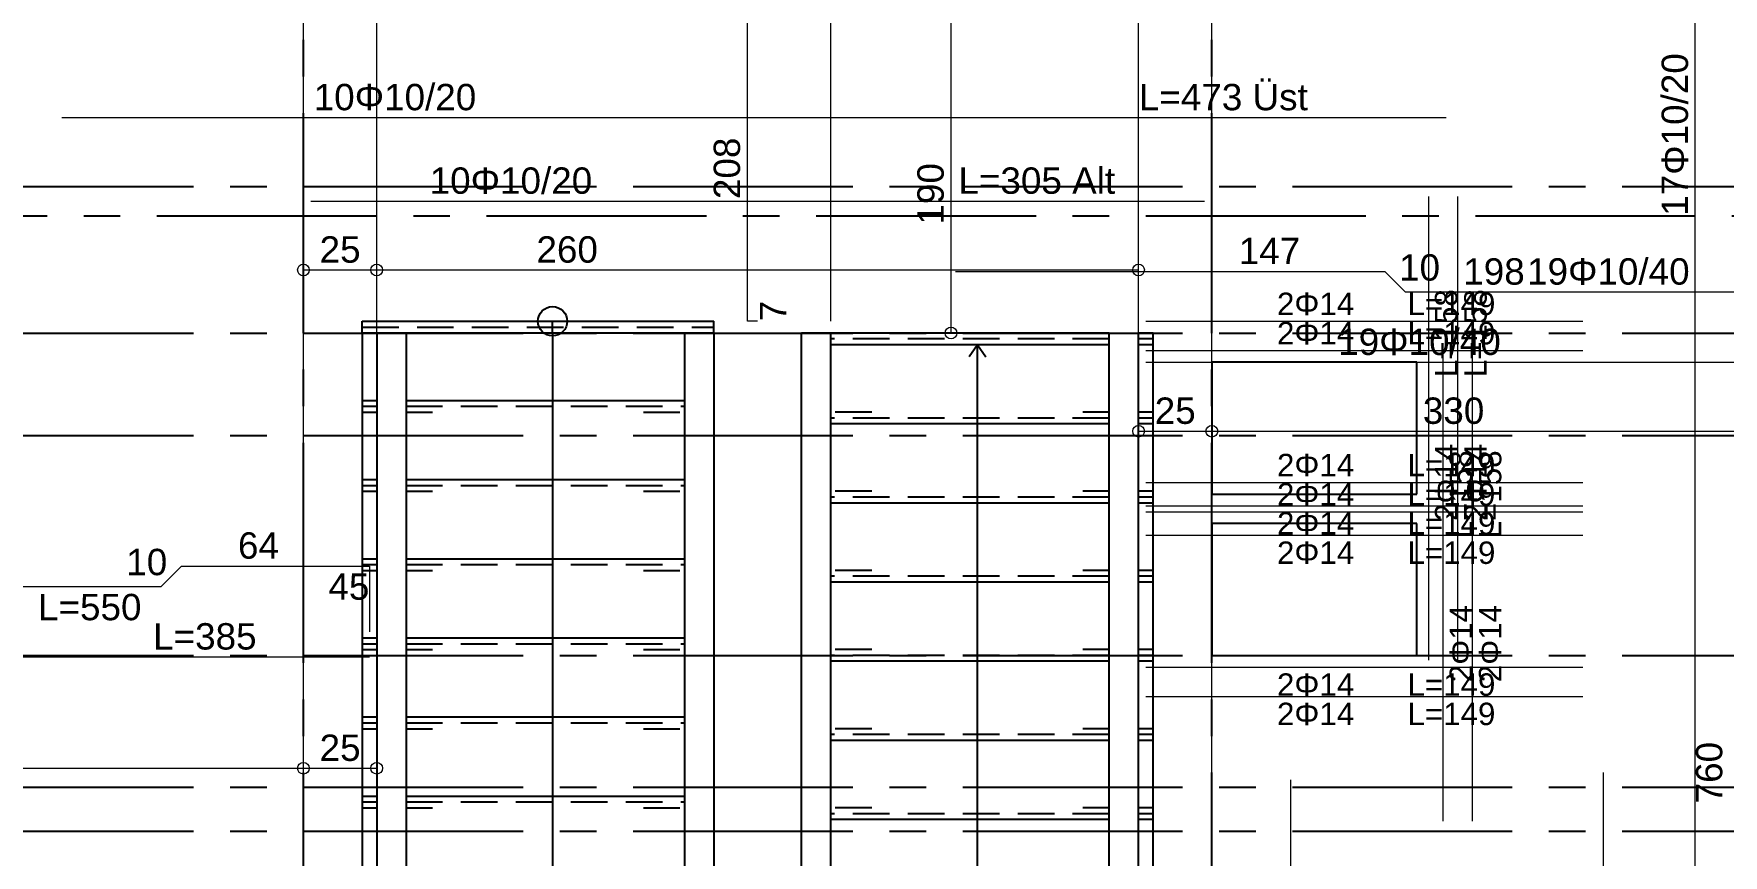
# Model space of a CAD drawing. Header units: millimetres. Extents: x 2232 to 85269, y -3593 to 5869.
# Drawn here: x 46771 to 47347, y 3910 to 4190 of the extents above; entities that cross this region are included whole.
import ezdxf

# ---------------------------------------------------------------- set-up
doc = ezdxf.new("R2010")
doc.units = ezdxf.units.MM
for name, pattern in [('CENTER2', [112.5, 75, -12.5, 12.5, -12.5]), ('DASHDOT2', [12.7, 6.35, -3.175, 0, -3.175]), ('HIDDEN2', [18.75, 12.5, -6.25])]:
    doc.linetypes.add(name, pattern=pattern)
doc.layers.add('aks', color=251, linetype='DASHDOT2', lineweight=35)
for name, color, linetype in [('Donatı Topl. Uzun. Yazısı', 7, 'Continuous'), ('Donatı Uz. Yazısı', 7, 'Continuous'), ('Donatı Yazısı', 7, 'Continuous'), ('Donatı Çizgisi', 7, 'Continuous'), ('Döşeme Boşluğu', 7, 'Continuous'), ('Kiriş', 7, 'Continuous'), ('Merdiven', 7, 'Continuous'), ('Standart', 7, 'Continuous'), ('Statik Döşeme Kenarı', 7, 'Continuous'), ('Ölçülendirme', 7, 'Continuous')]:
    doc.layers.add(name, color=color, linetype=linetype)
doc.styles.add('arial_1_18', font='arial.ttf', dxfattribs={"height": 0.2})

# ---------------------------------------------------------------- blocks, each defined once
blk = doc.blocks.new('IDE855Entity1409')
at = {"layer": 'Standart', "color": 159, "linetype": 'CENTER2', "lineweight": -3}
blk.add_lwpolyline([(-50, 1165), (3310, 1165)], dxfattribs=at)
blk = doc.blocks.new('IDE855Entity1443')
at = {"layer": 'aks', "color": 251, "linetype": 'CENTER2', "lineweight": -3}
blk.add_lwpolyline([(2110, 0), (2110, 2330)], dxfattribs=at)
blk = doc.blocks.new('IDE855Entity1457')
at = {"layer": 'aks', "color": 251, "linetype": 'CENTER2', "lineweight": -3}
blk.add_lwpolyline([(1800, 0), (1800, 2330)], dxfattribs=at)
blk = doc.blocks.new('IDE855Entity1499')
at = {"layer": 'aks', "color": 251, "linetype": 'CENTER2', "lineweight": -3}
blk.add_lwpolyline([(0, 1090), (3260, 1090)], dxfattribs=at)
blk = doc.blocks.new('IDE855Entity1520')
at = {"layer": 'aks', "color": 251, "linetype": 'CENTER2', "lineweight": -3}
blk.add_lwpolyline([(0, 970), (3260, 970)], dxfattribs=at)
blk = doc.blocks.new('IDE855Entity1527')
at = {"layer": 'aks', "color": 251, "linetype": 'CENTER2', "lineweight": -3}
blk.add_lwpolyline([(0, 1125), (3260, 1125)], dxfattribs=at)
blk = doc.blocks.new('IDE855Entity1534')
at = {"layer": 'aks', "color": 251, "linetype": 'CENTER2', "lineweight": -3}
blk.add_lwpolyline([(0, 1015), (3260, 1015)], dxfattribs=at)
blk = doc.blocks.new('IDE855Entity1562')
at = {"layer": 'aks', "color": 251, "linetype": 'CENTER2', "lineweight": -3}
blk.add_lwpolyline([(0, 955), (3260, 955)], dxfattribs=at)
blk = doc.blocks.new('IDE855Entity1822')
at = {"layer": 'aks', "color": 251, "linetype": 'CENTER2', "lineweight": -3}
blk.add_lwpolyline([(0, 1175), (3260, 1175)], dxfattribs=at)
blk = doc.blocks.new('IDE855Entity2132')
at = {"layer": 'Kiriş', "color": 4, "linetype": 'Continuous', "lineweight": 5}
blk.add_lwpolyline([(1825, 785), (1825, 1125)], dxfattribs=at)
blk = doc.blocks.new('IDE855Entity2133')
at = {"layer": 'Kiriş', "color": 4, "linetype": 'Continuous', "lineweight": 5}
blk.add_lwpolyline([(1825, 1125), (1825, 1315)], dxfattribs=at)
blk = doc.blocks.new('IDE855Entity2134')
at = {"layer": 'Kiriş', "color": 4, "linetype": 'Continuous', "lineweight": 5}
blk.add_lwpolyline([(1800, 785), (1800, 1315)], dxfattribs=at)
blk = doc.blocks.new('IDE855Entity2145')
at = {"layer": 'Kiriş', "color": 4, "linetype": 'Continuous', "lineweight": 5}
blk.add_lwpolyline([(2110, 785), (2110, 1315)], dxfattribs=at)
blk = doc.blocks.new('IDE855Entity2146')
at = {"layer": 'Kiriş', "color": 4, "linetype": 'Continuous', "lineweight": 5}
blk.add_lwpolyline([(2085, 785), (2085, 1125)], dxfattribs=at)
blk = doc.blocks.new('IDE855Entity2147')
at = {"layer": 'Kiriş', "color": 4, "linetype": 'Continuous', "lineweight": 5}
blk.add_lwpolyline([(2085, 1125), (2085, 1315)], dxfattribs=at)
blk = doc.blocks.new('IDE855Entity2218')
at = {"layer": 'Statik Döşeme Kenarı', "color": 1, "linetype": 'Continuous', "lineweight": 5}
blk.add_lwpolyline([(1825, 1125), (2085, 1125)], dxfattribs=at)
blk = doc.blocks.new('IDE855Entity2280')
at = {"layer": 'Döşeme Boşluğu', "color": 8, "linetype": 'Continuous', "lineweight": -3}
blk.add_lwpolyline([(2110, 1070), (2180, 1070)], dxfattribs=at)
blk = doc.blocks.new('IDE855Entity2281')
at = {"layer": 'Döşeme Boşluğu', "color": 8, "linetype": 'Continuous', "lineweight": -3}
blk.add_lwpolyline([(2180, 1070), (2180, 1115)], dxfattribs=at)
blk = doc.blocks.new('IDE855Entity2282')
at = {"layer": 'Döşeme Boşluğu', "color": 8, "linetype": 'Continuous', "lineweight": -3}
blk.add_lwpolyline([(2180, 1115), (2110, 1115)], dxfattribs=at)
blk = doc.blocks.new('IDE855Entity2283')
at = {"layer": 'Döşeme Boşluğu', "color": 8, "linetype": 'Continuous', "lineweight": -3}
blk.add_lwpolyline([(2110, 1115), (2110, 1070)], dxfattribs=at)
blk = doc.blocks.new('IDE855Entity2284')
at = {"layer": 'Donatı Çizgisi', "color": 5, "linetype": 'Continuous', "lineweight": 5}
blk.add_lwpolyline([(2087.5, 1119), (2236.59, 1119)], dxfattribs=at)
at = {"layer": 'Donatı Topl. Uzun. Yazısı', "color": 1, "linetype": 'Continuous', "lineweight": 5, "style": 'arial_1_18'}
blk.add_text('L=149', height=7.65, dxfattribs=at).set_placement((2176.76, 1121.12))
at = {"layer": 'Donatı Yazısı', "color": 5, "linetype": 'Continuous', "lineweight": 5, "style": 'arial_1_18'}
blk.add_text('2Φ14', height=7.65, dxfattribs=at).set_placement((2132.23, 1121.12))
blk = doc.blocks.new('IDE855Entity2285')
at = {"layer": 'Donatı Çizgisi', "color": 5, "linetype": 'Continuous', "lineweight": 5}
blk.add_lwpolyline([(2087.5, 1129), (2236.59, 1129)], dxfattribs=at)
at = {"layer": 'Donatı Topl. Uzun. Yazısı', "color": 1, "linetype": 'Continuous', "lineweight": 5, "style": 'arial_1_18'}
blk.add_text('L=149', height=7.65, dxfattribs=at).set_placement((2176.76, 1131.12))
at = {"layer": 'Donatı Yazısı', "color": 5, "linetype": 'Continuous', "lineweight": 5, "style": 'arial_1_18'}
blk.add_text('2Φ14', height=7.65, dxfattribs=at).set_placement((2132.23, 1131.12))
blk = doc.blocks.new('IDE855Entity2286')
at = {"layer": 'Donatı Çizgisi', "color": 5, "linetype": 'Continuous', "lineweight": 5}
blk.add_lwpolyline([(2184, 1013.41), (2184, 1171.59)], dxfattribs=at)
at = {"layer": 'Donatı Topl. Uzun. Yazısı', "color": 1, "linetype": 'Continuous', "lineweight": 5, "style": 'arial_1_18'}
blk.add_text('L=158', height=7.65, rotation=90, dxfattribs=at).set_placement((2193.78, 1109.94))
at = {"layer": 'Donatı Yazısı', "color": 5, "linetype": 'Continuous', "lineweight": 5, "style": 'arial_1_18'}
blk.add_text('2Φ14', height=7.65, rotation=90, dxfattribs=at).set_placement((2193.78, 1060.86))
blk = doc.blocks.new('IDE855Entity2287')
at = {"layer": 'Donatı Çizgisi', "color": 5, "linetype": 'Continuous', "lineweight": 5}
blk.add_lwpolyline([(2194, 1013.41), (2194, 1171.59)], dxfattribs=at)
at = {"layer": 'Donatı Topl. Uzun. Yazısı', "color": 1, "linetype": 'Continuous', "lineweight": 5, "style": 'arial_1_18'}
blk.add_text('L=158', height=7.65, rotation=90, dxfattribs=at).set_placement((2203.78, 1109.94))
at = {"layer": 'Donatı Yazısı', "color": 5, "linetype": 'Continuous', "lineweight": 5, "style": 'arial_1_18'}
blk.add_text('2Φ14', height=7.65, rotation=90, dxfattribs=at).set_placement((2203.78, 1060.86))
blk = doc.blocks.new('IDE855Entity2288')
at = {"layer": 'Donatı Çizgisi', "color": 5, "linetype": 'Continuous', "lineweight": 5}
blk.add_lwpolyline([(2087.5, 1066), (2236.59, 1066)], dxfattribs=at)
at = {"layer": 'Donatı Topl. Uzun. Yazısı', "color": 1, "linetype": 'Continuous', "lineweight": 5, "style": 'arial_1_18'}
blk.add_text('L=149', height=7.65, dxfattribs=at).set_placement((2176.76, 1056.22))
at = {"layer": 'Donatı Yazısı', "color": 5, "linetype": 'Continuous', "lineweight": 5, "style": 'arial_1_18'}
blk.add_text('2Φ14', height=7.65, dxfattribs=at).set_placement((2132.23, 1056.22))
blk = doc.blocks.new('IDE855Entity2289')
at = {"layer": 'Donatı Çizgisi', "color": 5, "linetype": 'Continuous', "lineweight": 5}
blk.add_lwpolyline([(2087.5, 1056), (2236.59, 1056)], dxfattribs=at)
at = {"layer": 'Donatı Topl. Uzun. Yazısı', "color": 1, "linetype": 'Continuous', "lineweight": 5, "style": 'arial_1_18'}
blk.add_text('L=149', height=7.65, dxfattribs=at).set_placement((2176.76, 1046.22))
at = {"layer": 'Donatı Yazısı', "color": 5, "linetype": 'Continuous', "lineweight": 5, "style": 'arial_1_18'}
blk.add_text('2Φ14', height=7.65, dxfattribs=at).set_placement((2132.23, 1046.22))
blk = doc.blocks.new('IDE855Entity2290')
at = {"layer": 'Döşeme Boşluğu', "color": 8, "linetype": 'Continuous', "lineweight": -3}
blk.add_lwpolyline([(2110, 1015), (2180, 1015)], dxfattribs=at)
blk = doc.blocks.new('IDE855Entity2291')
at = {"layer": 'Döşeme Boşluğu', "color": 8, "linetype": 'Continuous', "lineweight": -3}
blk.add_lwpolyline([(2180, 1015), (2180, 1060)], dxfattribs=at)
blk = doc.blocks.new('IDE855Entity2292')
at = {"layer": 'Döşeme Boşluğu', "color": 8, "linetype": 'Continuous', "lineweight": -3}
blk.add_lwpolyline([(2180, 1060), (2110, 1060)], dxfattribs=at)
blk = doc.blocks.new('IDE855Entity2293')
at = {"layer": 'Döşeme Boşluğu', "color": 8, "linetype": 'Continuous', "lineweight": -3}
blk.add_lwpolyline([(2110, 1060), (2110, 1015)], dxfattribs=at)
blk = doc.blocks.new('IDE855Entity2294')
at = {"layer": 'Donatı Çizgisi', "color": 5, "linetype": 'Continuous', "lineweight": 5}
blk.add_lwpolyline([(2087.5, 1064), (2236.59, 1064)], dxfattribs=at)
at = {"layer": 'Donatı Topl. Uzun. Yazısı', "color": 1, "linetype": 'Continuous', "lineweight": 5, "style": 'arial_1_18'}
blk.add_text('L=149', height=7.65, dxfattribs=at).set_placement((2176.76, 1066.12))
at = {"layer": 'Donatı Yazısı', "color": 5, "linetype": 'Continuous', "lineweight": 5, "style": 'arial_1_18'}
blk.add_text('2Φ14', height=7.65, dxfattribs=at).set_placement((2132.23, 1066.12))
blk = doc.blocks.new('IDE855Entity2295')
at = {"layer": 'Donatı Çizgisi', "color": 5, "linetype": 'Continuous', "lineweight": 5}
blk.add_lwpolyline([(2087.5, 1074), (2236.59, 1074)], dxfattribs=at)
at = {"layer": 'Donatı Topl. Uzun. Yazısı', "color": 1, "linetype": 'Continuous', "lineweight": 5, "style": 'arial_1_18'}
blk.add_text('L=149', height=7.65, dxfattribs=at).set_placement((2176.76, 1076.12))
at = {"layer": 'Donatı Yazısı', "color": 5, "linetype": 'Continuous', "lineweight": 5, "style": 'arial_1_18'}
blk.add_text('2Φ14', height=7.65, dxfattribs=at).set_placement((2132.23, 1076.12))
blk = doc.blocks.new('IDE855Entity2296')
at = {"layer": 'Donatı Çizgisi', "color": 5, "linetype": 'Continuous', "lineweight": 5}
blk.add_lwpolyline([(2189, 958.41), (2189, 1116.59)], dxfattribs=at)
at = {"layer": 'Donatı Topl. Uzun. Yazısı', "color": 1, "linetype": 'Continuous', "lineweight": 5, "style": 'arial_1_18'}
blk.add_text('L=158', height=7.65, rotation=90, dxfattribs=at).set_placement((2198.78, 1054.94))
at = {"layer": 'Donatı Yazısı', "color": 5, "linetype": 'Continuous', "lineweight": 5, "style": 'arial_1_18'}
blk.add_text('2Φ14', height=7.65, rotation=90, dxfattribs=at).set_placement((2198.78, 1005.86))
blk = doc.blocks.new('IDE855Entity2297')
at = {"layer": 'Donatı Çizgisi', "color": 5, "linetype": 'Continuous', "lineweight": 5}
blk.add_lwpolyline([(2199, 958.41), (2199, 1116.59)], dxfattribs=at)
at = {"layer": 'Donatı Topl. Uzun. Yazısı', "color": 1, "linetype": 'Continuous', "lineweight": 5, "style": 'arial_1_18'}
blk.add_text('L=158', height=7.65, rotation=90, dxfattribs=at).set_placement((2208.78, 1054.94))
at = {"layer": 'Donatı Yazısı', "color": 5, "linetype": 'Continuous', "lineweight": 5, "style": 'arial_1_18'}
blk.add_text('2Φ14', height=7.65, rotation=90, dxfattribs=at).set_placement((2208.78, 1005.86))
blk = doc.blocks.new('IDE855Entity2298')
at = {"layer": 'Donatı Çizgisi', "color": 5, "linetype": 'Continuous', "lineweight": 5}
blk.add_lwpolyline([(2087.5, 1011), (2236.59, 1011)], dxfattribs=at)
at = {"layer": 'Donatı Topl. Uzun. Yazısı', "color": 1, "linetype": 'Continuous', "lineweight": 5, "style": 'arial_1_18'}
blk.add_text('L=149', height=7.65, dxfattribs=at).set_placement((2176.76, 1001.22))
at = {"layer": 'Donatı Yazısı', "color": 5, "linetype": 'Continuous', "lineweight": 5, "style": 'arial_1_18'}
blk.add_text('2Φ14', height=7.65, dxfattribs=at).set_placement((2132.23, 1001.22))
blk = doc.blocks.new('IDE855Entity2299')
at = {"layer": 'Donatı Çizgisi', "color": 5, "linetype": 'Continuous', "lineweight": 5}
blk.add_lwpolyline([(2087.5, 1001), (2236.59, 1001)], dxfattribs=at)
at = {"layer": 'Donatı Topl. Uzun. Yazısı', "color": 1, "linetype": 'Continuous', "lineweight": 5, "style": 'arial_1_18'}
blk.add_text('L=149', height=7.65, dxfattribs=at).set_placement((2176.76, 991.22))
at = {"layer": 'Donatı Yazısı', "color": 5, "linetype": 'Continuous', "lineweight": 5, "style": 'arial_1_18'}
blk.add_text('2Φ14', height=7.65, dxfattribs=at).set_placement((2132.23, 991.22))
blk = doc.blocks.new('IDE855Entity2316')
at = {"layer": 'Merdiven', "color": 171, "linetype": 'Continuous', "lineweight": -3}
blk.add_lwpolyline([(1835, 1125), (1835, 914)], dxfattribs=at)
blk = doc.blocks.new('IDE855Entity2317')
at = {"layer": 'Merdiven', "color": 171, "linetype": 'Continuous', "lineweight": -3}
blk.add_lwpolyline([(1825, 1125), (1825, 904)], dxfattribs=at)
blk = doc.blocks.new('IDE855Entity2318')
at = {"layer": 'Merdiven', "color": 171, "linetype": 'Continuous', "lineweight": -3}
blk.add_lwpolyline([(1835, 1125), (1825, 1125)], dxfattribs=at)
blk = doc.blocks.new('IDE855Entity2319')
at = {"layer": 'Merdiven', "color": 171, "linetype": 'Continuous', "lineweight": -3}
blk.add_lwpolyline([(1940, 1125), (1940, 914)], dxfattribs=at)
blk = doc.blocks.new('IDE855Entity2320')
at = {"layer": 'Merdiven', "color": 171, "linetype": 'Continuous', "lineweight": -3}
blk.add_lwpolyline([(1930, 1125), (1930, 904)], dxfattribs=at)
blk = doc.blocks.new('IDE855Entity2321')
at = {"layer": 'Merdiven', "color": 171, "linetype": 'Continuous', "lineweight": -3}
blk.add_lwpolyline([(1940, 1125), (1930, 1125)], dxfattribs=at)
blk = doc.blocks.new('IDE855Entity2331')
at = {"layer": 'Merdiven', "color": 171, "linetype": 'Continuous', "lineweight": -3}
blk.add_lwpolyline([(2075, 909), (2075, 1125)], dxfattribs=at)
blk = doc.blocks.new('IDE855Entity2332')
at = {"layer": 'Merdiven', "color": 171, "linetype": 'Continuous', "lineweight": -3}
blk.add_lwpolyline([(2085, 909), (2085, 1125)], dxfattribs=at)
blk = doc.blocks.new('IDE855Entity2334')
at = {"layer": 'Merdiven', "color": 171, "linetype": 'Continuous', "lineweight": -3}
blk.add_lwpolyline([(2075, 1125), (2085, 1125)], dxfattribs=at)
blk = doc.blocks.new('IDE855Entity2335')
at = {"layer": 'Merdiven', "color": 171, "linetype": 'Continuous', "lineweight": -3}
blk.add_lwpolyline([(1970, 909), (1970, 1125)], dxfattribs=at)
blk = doc.blocks.new('IDE855Entity2336')
at = {"layer": 'Merdiven', "color": 171, "linetype": 'Continuous', "lineweight": -3}
blk.add_lwpolyline([(1980, 909), (1980, 1125)], dxfattribs=at)
blk = doc.blocks.new('IDE855Entity2337')
at = {"layer": 'Merdiven', "color": 171, "linetype": 'Continuous', "lineweight": -3}
blk.add_lwpolyline([(1970, 1125), (1980, 1125)], dxfattribs=at)
blk = doc.blocks.new('IDE855Entity2338')
at = {"layer": 'Merdiven', "color": 171, "linetype": 'HIDDEN2', "lineweight": -3}
blk.add_lwpolyline([(1820, 1125), (1825, 1125)], dxfattribs=at)
blk = doc.blocks.new('IDE855Entity2339')
at = {"layer": 'Merdiven', "color": 171, "linetype": 'HIDDEN2', "lineweight": -3}
blk.add_lwpolyline([(1835, 1125), (1844, 1125)], dxfattribs=at)
blk = doc.blocks.new('IDE855Entity2340')
at = {"layer": 'Merdiven', "color": 171, "linetype": 'HIDDEN2', "lineweight": -3}
blk.add_lwpolyline([(1825, 1125), (1835, 1125)], dxfattribs=at)
blk = doc.blocks.new('IDE855Entity2341')
at = {"layer": 'Merdiven', "color": 171, "linetype": 'HIDDEN2', "lineweight": -3}
blk.add_lwpolyline([(1916, 1125), (1930, 1125)], dxfattribs=at)
blk = doc.blocks.new('IDE855Entity2342')
at = {"layer": 'Merdiven', "color": 171, "linetype": 'HIDDEN2', "lineweight": -3}
blk.add_lwpolyline([(1930, 1125), (1940, 1125)], dxfattribs=at)
blk = doc.blocks.new('IDE855Entity2343')
at = {"layer": 'Merdiven', "color": 171, "linetype": 'HIDDEN2', "lineweight": -3}
blk.add_lwpolyline([(1820, 1098), (1825, 1098)], dxfattribs=at)
blk = doc.blocks.new('IDE855Entity2344')
at = {"layer": 'Merdiven', "color": 171, "linetype": 'HIDDEN2', "lineweight": -3}
blk.add_lwpolyline([(1835, 1098), (1844, 1098)], dxfattribs=at)
blk = doc.blocks.new('IDE855Entity2345')
at = {"layer": 'Merdiven', "color": 171, "linetype": 'HIDDEN2', "lineweight": -3}
blk.add_lwpolyline([(1916, 1098), (1930, 1098)], dxfattribs=at)
blk = doc.blocks.new('IDE855Entity2346')
at = {"layer": 'Merdiven', "color": 171, "linetype": 'HIDDEN2', "lineweight": -3}
blk.add_lwpolyline([(1820, 1071), (1825, 1071)], dxfattribs=at)
blk = doc.blocks.new('IDE855Entity2347')
at = {"layer": 'Merdiven', "color": 171, "linetype": 'HIDDEN2', "lineweight": -3}
blk.add_lwpolyline([(1835, 1071), (1844, 1071)], dxfattribs=at)
blk = doc.blocks.new('IDE855Entity2348')
at = {"layer": 'Merdiven', "color": 171, "linetype": 'HIDDEN2', "lineweight": -3}
blk.add_lwpolyline([(1916, 1071), (1930, 1071)], dxfattribs=at)
blk = doc.blocks.new('IDE855Entity2349')
at = {"layer": 'Merdiven', "color": 171, "linetype": 'HIDDEN2', "lineweight": -3}
blk.add_lwpolyline([(1820, 1044), (1825, 1044)], dxfattribs=at)
blk = doc.blocks.new('IDE855Entity2350')
at = {"layer": 'Merdiven', "color": 171, "linetype": 'HIDDEN2', "lineweight": -3}
blk.add_lwpolyline([(1835, 1044), (1844, 1044)], dxfattribs=at)
blk = doc.blocks.new('IDE855Entity2351')
at = {"layer": 'Merdiven', "color": 171, "linetype": 'HIDDEN2', "lineweight": -3}
blk.add_lwpolyline([(1916, 1044), (1930, 1044)], dxfattribs=at)
blk = doc.blocks.new('IDE855Entity2352')
at = {"layer": 'Merdiven', "color": 171, "linetype": 'HIDDEN2', "lineweight": -3}
blk.add_lwpolyline([(1820, 1017), (1825, 1017)], dxfattribs=at)
blk = doc.blocks.new('IDE855Entity2353')
at = {"layer": 'Merdiven', "color": 171, "linetype": 'HIDDEN2', "lineweight": -3}
blk.add_lwpolyline([(1835, 1017), (1844, 1017)], dxfattribs=at)
blk = doc.blocks.new('IDE855Entity2354')
at = {"layer": 'Merdiven', "color": 171, "linetype": 'HIDDEN2', "lineweight": -3}
blk.add_lwpolyline([(1916, 1017), (1930, 1017)], dxfattribs=at)
blk = doc.blocks.new('IDE855Entity2355')
at = {"layer": 'Merdiven', "color": 171, "linetype": 'HIDDEN2', "lineweight": -3}
blk.add_lwpolyline([(1820, 990), (1825, 990)], dxfattribs=at)
blk = doc.blocks.new('IDE855Entity2356')
at = {"layer": 'Merdiven', "color": 171, "linetype": 'HIDDEN2', "lineweight": -3}
blk.add_lwpolyline([(1835, 990), (1844, 990)], dxfattribs=at)
blk = doc.blocks.new('IDE855Entity2357')
at = {"layer": 'Merdiven', "color": 171, "linetype": 'HIDDEN2', "lineweight": -3}
blk.add_lwpolyline([(1916, 990), (1930, 990)], dxfattribs=at)
blk = doc.blocks.new('IDE855Entity2358')
at = {"layer": 'Merdiven', "color": 171, "linetype": 'HIDDEN2', "lineweight": -3}
blk.add_lwpolyline([(1820, 963), (1825, 963)], dxfattribs=at)
blk = doc.blocks.new('IDE855Entity2359')
at = {"layer": 'Merdiven', "color": 171, "linetype": 'HIDDEN2', "lineweight": -3}
blk.add_lwpolyline([(1835, 963), (1844, 963)], dxfattribs=at)
blk = doc.blocks.new('IDE855Entity2360')
at = {"layer": 'Merdiven', "color": 171, "linetype": 'HIDDEN2', "lineweight": -3}
blk.add_lwpolyline([(1916, 963), (1930, 963)], dxfattribs=at)
blk = doc.blocks.new('IDE855Entity2368')
at = {"layer": 'Merdiven', "color": 171, "linetype": 'HIDDEN2', "lineweight": -3}
blk.add_lwpolyline([(1820, 1127), (1940, 1127)], dxfattribs=at)
blk = doc.blocks.new('IDE855Entity2369')
at = {"layer": 'Merdiven', "color": 171, "linetype": 'HIDDEN2', "lineweight": -3}
blk.add_lwpolyline([(1820, 1100), (1825, 1100)], dxfattribs=at)
blk = doc.blocks.new('IDE855Entity2370')
at = {"layer": 'Merdiven', "color": 171, "linetype": 'HIDDEN2', "lineweight": -3}
blk.add_lwpolyline([(1835, 1100), (1930, 1100)], dxfattribs=at)
blk = doc.blocks.new('IDE855Entity2371')
at = {"layer": 'Merdiven', "color": 171, "linetype": 'HIDDEN2', "lineweight": -3}
blk.add_lwpolyline([(1820, 1073), (1825, 1073)], dxfattribs=at)
blk = doc.blocks.new('IDE855Entity2372')
at = {"layer": 'Merdiven', "color": 171, "linetype": 'HIDDEN2', "lineweight": -3}
blk.add_lwpolyline([(1835, 1073), (1930, 1073)], dxfattribs=at)
blk = doc.blocks.new('IDE855Entity2373')
at = {"layer": 'Merdiven', "color": 171, "linetype": 'HIDDEN2', "lineweight": -3}
blk.add_lwpolyline([(1820, 1046), (1825, 1046)], dxfattribs=at)
blk = doc.blocks.new('IDE855Entity2374')
at = {"layer": 'Merdiven', "color": 171, "linetype": 'HIDDEN2', "lineweight": -3}
blk.add_lwpolyline([(1835, 1046), (1930, 1046)], dxfattribs=at)
blk = doc.blocks.new('IDE855Entity2375')
at = {"layer": 'Merdiven', "color": 171, "linetype": 'HIDDEN2', "lineweight": -3}
blk.add_lwpolyline([(1820, 1019), (1825, 1019)], dxfattribs=at)
blk = doc.blocks.new('IDE855Entity2376')
at = {"layer": 'Merdiven', "color": 171, "linetype": 'HIDDEN2', "lineweight": -3}
blk.add_lwpolyline([(1835, 1019), (1930, 1019)], dxfattribs=at)
blk = doc.blocks.new('IDE855Entity2377')
at = {"layer": 'Merdiven', "color": 171, "linetype": 'HIDDEN2', "lineweight": -3}
blk.add_lwpolyline([(1820, 992), (1825, 992)], dxfattribs=at)
blk = doc.blocks.new('IDE855Entity2378')
at = {"layer": 'Merdiven', "color": 171, "linetype": 'HIDDEN2', "lineweight": -3}
blk.add_lwpolyline([(1835, 992), (1930, 992)], dxfattribs=at)
blk = doc.blocks.new('IDE855Entity2379')
at = {"layer": 'Merdiven', "color": 171, "linetype": 'HIDDEN2', "lineweight": -3}
blk.add_lwpolyline([(1820, 965), (1825, 965)], dxfattribs=at)
blk = doc.blocks.new('IDE855Entity2380')
at = {"layer": 'Merdiven', "color": 171, "linetype": 'HIDDEN2', "lineweight": -3}
blk.add_lwpolyline([(1835, 965), (1930, 965)], dxfattribs=at)
blk = doc.blocks.new('IDE855Entity2386')
at = {"layer": 'Merdiven', "color": 171, "linetype": 'Continuous', "lineweight": -3}
blk.add_lwpolyline([(1820, 1129), (1940, 1129)], dxfattribs=at)
blk = doc.blocks.new('IDE855Entity2387')
at = {"layer": 'Merdiven', "color": 171, "linetype": 'Continuous', "lineweight": -3}
blk.add_lwpolyline([(1820, 1102), (1825, 1102)], dxfattribs=at)
blk = doc.blocks.new('IDE855Entity2388')
at = {"layer": 'Merdiven', "color": 171, "linetype": 'Continuous', "lineweight": -3}
blk.add_lwpolyline([(1835, 1102), (1930, 1102)], dxfattribs=at)
blk = doc.blocks.new('IDE855Entity2389')
at = {"layer": 'Merdiven', "color": 171, "linetype": 'Continuous', "lineweight": -3}
blk.add_lwpolyline([(1820, 1075), (1825, 1075)], dxfattribs=at)
blk = doc.blocks.new('IDE855Entity2390')
at = {"layer": 'Merdiven', "color": 171, "linetype": 'Continuous', "lineweight": -3}
blk.add_lwpolyline([(1835, 1075), (1930, 1075)], dxfattribs=at)
blk = doc.blocks.new('IDE855Entity2391')
at = {"layer": 'Merdiven', "color": 171, "linetype": 'Continuous', "lineweight": -3}
blk.add_lwpolyline([(1820, 1048), (1825, 1048)], dxfattribs=at)
blk = doc.blocks.new('IDE855Entity2392')
at = {"layer": 'Merdiven', "color": 171, "linetype": 'Continuous', "lineweight": -3}
blk.add_lwpolyline([(1835, 1048), (1930, 1048)], dxfattribs=at)
blk = doc.blocks.new('IDE855Entity2393')
at = {"layer": 'Merdiven', "color": 171, "linetype": 'Continuous', "lineweight": -3}
blk.add_lwpolyline([(1820, 1021), (1825, 1021)], dxfattribs=at)
blk = doc.blocks.new('IDE855Entity2394')
at = {"layer": 'Merdiven', "color": 171, "linetype": 'Continuous', "lineweight": -3}
blk.add_lwpolyline([(1835, 1021), (1930, 1021)], dxfattribs=at)
blk = doc.blocks.new('IDE855Entity2395')
at = {"layer": 'Merdiven', "color": 171, "linetype": 'Continuous', "lineweight": -3}
blk.add_lwpolyline([(1820, 994), (1825, 994)], dxfattribs=at)
blk = doc.blocks.new('IDE855Entity2396')
at = {"layer": 'Merdiven', "color": 171, "linetype": 'Continuous', "lineweight": -3}
blk.add_lwpolyline([(1835, 994), (1930, 994)], dxfattribs=at)
blk = doc.blocks.new('IDE855Entity2397')
at = {"layer": 'Merdiven', "color": 171, "linetype": 'Continuous', "lineweight": -3}
blk.add_lwpolyline([(1820, 967), (1825, 967)], dxfattribs=at)
blk = doc.blocks.new('IDE855Entity2398')
at = {"layer": 'Merdiven', "color": 171, "linetype": 'Continuous', "lineweight": -3}
blk.add_lwpolyline([(1835, 967), (1930, 967)], dxfattribs=at)
blk = doc.blocks.new('IDE855Entity2404')
at = {"layer": 'Merdiven', "color": 171, "linetype": 'Continuous', "lineweight": -3}
blk.add_lwpolyline([(1820, 1125), (1820, 1129)], dxfattribs=at)
blk = doc.blocks.new('IDE855Entity2405')
at = {"layer": 'Merdiven', "color": 171, "linetype": 'Continuous', "lineweight": -3}
blk.add_lwpolyline([(1940, 1125), (1940, 1129)], dxfattribs=at)
blk = doc.blocks.new('IDE855Entity2406')
at = {"layer": 'Merdiven', "color": 171, "linetype": 'Continuous', "lineweight": -3}
blk.add_lwpolyline([(1835, 1125), (1825, 1125)], dxfattribs=at)
blk = doc.blocks.new('IDE855Entity2407')
at = {"layer": 'Merdiven', "color": 171, "linetype": 'Continuous', "lineweight": -3}
blk.add_lwpolyline([(1825, 1125), (1820, 1125)], dxfattribs=at)
blk = doc.blocks.new('IDE855Entity2408')
at = {"layer": 'Merdiven', "color": 171, "linetype": 'Continuous', "lineweight": -3}
blk.add_lwpolyline([(1940, 1125), (1930, 1125)], dxfattribs=at)
blk = doc.blocks.new('IDE855Entity2409')
at = {"layer": 'Merdiven', "color": 171, "linetype": 'Continuous', "lineweight": -3}
blk.add_lwpolyline([(1930, 1125), (1835, 1125)], dxfattribs=at)
blk = doc.blocks.new('IDE855Entity2410')
at = {"layer": 'Merdiven', "color": 171, "linetype": 'Continuous', "lineweight": -3}
blk.add_lwpolyline([(1820, 1125), (1820, 909)], dxfattribs=at)
blk = doc.blocks.new('IDE855Entity2415')
at = {"layer": 'Merdiven', "color": 251, "linetype": 'Continuous', "lineweight": -3}
blk.add_lwpolyline([(1885, 1125), (1885, 909)], dxfattribs=at)
blk = doc.blocks.new('IDE855Entity2416')
at = {"layer": 'Merdiven', "color": 251, "linetype": 'Continuous', "lineweight": -3}
blk.add_lwpolyline([(1885, 1125), (1885, 1129)], dxfattribs=at)
blk = doc.blocks.new('IDE855Entity2488')
at = {"layer": 'Merdiven', "color": 171, "linetype": 'HIDDEN2', "lineweight": -3}
blk.add_lwpolyline([(2090, 963), (2085, 963)], dxfattribs=at)
blk = doc.blocks.new('IDE855Entity2489')
at = {"layer": 'Merdiven', "color": 171, "linetype": 'HIDDEN2', "lineweight": -3}
blk.add_lwpolyline([(2075, 963), (2066, 963)], dxfattribs=at)
blk = doc.blocks.new('IDE855Entity2490')
at = {"layer": 'Merdiven', "color": 171, "linetype": 'HIDDEN2', "lineweight": -3}
blk.add_lwpolyline([(1994, 963), (1980, 963)], dxfattribs=at)
blk = doc.blocks.new('IDE855Entity2491')
at = {"layer": 'Merdiven', "color": 171, "linetype": 'HIDDEN2', "lineweight": -3}
blk.add_lwpolyline([(2090, 990), (2085, 990)], dxfattribs=at)
blk = doc.blocks.new('IDE855Entity2492')
at = {"layer": 'Merdiven', "color": 171, "linetype": 'HIDDEN2', "lineweight": -3}
blk.add_lwpolyline([(2075, 990), (2066, 990)], dxfattribs=at)
blk = doc.blocks.new('IDE855Entity2493')
at = {"layer": 'Merdiven', "color": 171, "linetype": 'HIDDEN2', "lineweight": -3}
blk.add_lwpolyline([(1994, 990), (1980, 990)], dxfattribs=at)
blk = doc.blocks.new('IDE855Entity2494')
at = {"layer": 'Merdiven', "color": 171, "linetype": 'HIDDEN2', "lineweight": -3}
blk.add_lwpolyline([(2090, 1017), (2085, 1017)], dxfattribs=at)
blk = doc.blocks.new('IDE855Entity2495')
at = {"layer": 'Merdiven', "color": 171, "linetype": 'HIDDEN2', "lineweight": -3}
blk.add_lwpolyline([(2075, 1017), (2066, 1017)], dxfattribs=at)
blk = doc.blocks.new('IDE855Entity2496')
at = {"layer": 'Merdiven', "color": 171, "linetype": 'HIDDEN2', "lineweight": -3}
blk.add_lwpolyline([(1994, 1017), (1980, 1017)], dxfattribs=at)
blk = doc.blocks.new('IDE855Entity2497')
at = {"layer": 'Merdiven', "color": 171, "linetype": 'HIDDEN2', "lineweight": -3}
blk.add_lwpolyline([(2090, 1044), (2085, 1044)], dxfattribs=at)
blk = doc.blocks.new('IDE855Entity2498')
at = {"layer": 'Merdiven', "color": 171, "linetype": 'HIDDEN2', "lineweight": -3}
blk.add_lwpolyline([(2075, 1044), (2066, 1044)], dxfattribs=at)
blk = doc.blocks.new('IDE855Entity2499')
at = {"layer": 'Merdiven', "color": 171, "linetype": 'HIDDEN2', "lineweight": -3}
blk.add_lwpolyline([(1994, 1044), (1980, 1044)], dxfattribs=at)
blk = doc.blocks.new('IDE855Entity2500')
at = {"layer": 'Merdiven', "color": 171, "linetype": 'HIDDEN2', "lineweight": -3}
blk.add_lwpolyline([(2090, 1071), (2085, 1071)], dxfattribs=at)
blk = doc.blocks.new('IDE855Entity2501')
at = {"layer": 'Merdiven', "color": 171, "linetype": 'HIDDEN2', "lineweight": -3}
blk.add_lwpolyline([(2075, 1071), (2066, 1071)], dxfattribs=at)
blk = doc.blocks.new('IDE855Entity2502')
at = {"layer": 'Merdiven', "color": 171, "linetype": 'HIDDEN2', "lineweight": -3}
blk.add_lwpolyline([(1994, 1071), (1980, 1071)], dxfattribs=at)
blk = doc.blocks.new('IDE855Entity2503')
at = {"layer": 'Merdiven', "color": 171, "linetype": 'HIDDEN2', "lineweight": -3}
blk.add_lwpolyline([(2090, 1098), (2085, 1098)], dxfattribs=at)
blk = doc.blocks.new('IDE855Entity2504')
at = {"layer": 'Merdiven', "color": 171, "linetype": 'HIDDEN2', "lineweight": -3}
blk.add_lwpolyline([(2075, 1098), (2066, 1098)], dxfattribs=at)
blk = doc.blocks.new('IDE855Entity2505')
at = {"layer": 'Merdiven', "color": 171, "linetype": 'HIDDEN2', "lineweight": -3}
blk.add_lwpolyline([(1994, 1098), (1980, 1098)], dxfattribs=at)
blk = doc.blocks.new('IDE855Entity2506')
at = {"layer": 'Merdiven', "color": 171, "linetype": 'HIDDEN2', "lineweight": -3}
blk.add_lwpolyline([(2090, 1125), (2085, 1125)], dxfattribs=at)
blk = doc.blocks.new('IDE855Entity2507')
at = {"layer": 'Merdiven', "color": 171, "linetype": 'HIDDEN2', "lineweight": -3}
blk.add_lwpolyline([(2075, 1125), (2066, 1125)], dxfattribs=at)
blk = doc.blocks.new('IDE855Entity2508')
at = {"layer": 'Merdiven', "color": 171, "linetype": 'HIDDEN2', "lineweight": -3}
blk.add_lwpolyline([(1994, 1125), (1980, 1125)], dxfattribs=at)
blk = doc.blocks.new('IDE855Entity2512')
at = {"layer": 'Merdiven', "color": 171, "linetype": 'HIDDEN2', "lineweight": -3}
blk.add_lwpolyline([(2090, 961), (2085, 961)], dxfattribs=at)
blk = doc.blocks.new('IDE855Entity2513')
at = {"layer": 'Merdiven', "color": 171, "linetype": 'HIDDEN2', "lineweight": -3}
blk.add_lwpolyline([(2075, 961), (1980, 961)], dxfattribs=at)
blk = doc.blocks.new('IDE855Entity2514')
at = {"layer": 'Merdiven', "color": 171, "linetype": 'HIDDEN2', "lineweight": -3}
blk.add_lwpolyline([(2090, 988), (2085, 988)], dxfattribs=at)
blk = doc.blocks.new('IDE855Entity2515')
at = {"layer": 'Merdiven', "color": 171, "linetype": 'HIDDEN2', "lineweight": -3}
blk.add_lwpolyline([(2075, 988), (1980, 988)], dxfattribs=at)
blk = doc.blocks.new('IDE855Entity2516')
at = {"layer": 'Merdiven', "color": 171, "linetype": 'HIDDEN2', "lineweight": -3}
blk.add_lwpolyline([(2090, 1015), (2085, 1015)], dxfattribs=at)
blk = doc.blocks.new('IDE855Entity2517')
at = {"layer": 'Merdiven', "color": 171, "linetype": 'HIDDEN2', "lineweight": -3}
blk.add_lwpolyline([(2075, 1015), (1980, 1015)], dxfattribs=at)
blk = doc.blocks.new('IDE855Entity2518')
at = {"layer": 'Merdiven', "color": 171, "linetype": 'HIDDEN2', "lineweight": -3}
blk.add_lwpolyline([(2090, 1042), (2085, 1042)], dxfattribs=at)
blk = doc.blocks.new('IDE855Entity2519')
at = {"layer": 'Merdiven', "color": 171, "linetype": 'HIDDEN2', "lineweight": -3}
blk.add_lwpolyline([(2075, 1042), (1980, 1042)], dxfattribs=at)
blk = doc.blocks.new('IDE855Entity2520')
at = {"layer": 'Merdiven', "color": 171, "linetype": 'HIDDEN2', "lineweight": -3}
blk.add_lwpolyline([(2090, 1069), (2085, 1069)], dxfattribs=at)
blk = doc.blocks.new('IDE855Entity2521')
at = {"layer": 'Merdiven', "color": 171, "linetype": 'HIDDEN2', "lineweight": -3}
blk.add_lwpolyline([(2075, 1069), (1980, 1069)], dxfattribs=at)
blk = doc.blocks.new('IDE855Entity2522')
at = {"layer": 'Merdiven', "color": 171, "linetype": 'HIDDEN2', "lineweight": -3}
blk.add_lwpolyline([(2090, 1096), (2085, 1096)], dxfattribs=at)
blk = doc.blocks.new('IDE855Entity2523')
at = {"layer": 'Merdiven', "color": 171, "linetype": 'HIDDEN2', "lineweight": -3}
blk.add_lwpolyline([(2075, 1096), (1980, 1096)], dxfattribs=at)
blk = doc.blocks.new('IDE855Entity2524')
at = {"layer": 'Merdiven', "color": 171, "linetype": 'HIDDEN2', "lineweight": -3}
blk.add_lwpolyline([(2090, 1123), (2085, 1123)], dxfattribs=at)
blk = doc.blocks.new('IDE855Entity2525')
at = {"layer": 'Merdiven', "color": 171, "linetype": 'HIDDEN2', "lineweight": -3}
blk.add_lwpolyline([(2075, 1123), (1980, 1123)], dxfattribs=at)
blk = doc.blocks.new('IDE855Entity2529')
at = {"layer": 'Merdiven', "color": 171, "linetype": 'Continuous', "lineweight": -3}
blk.add_lwpolyline([(2090, 959), (2085, 959)], dxfattribs=at)
blk = doc.blocks.new('IDE855Entity2530')
at = {"layer": 'Merdiven', "color": 171, "linetype": 'Continuous', "lineweight": -3}
blk.add_lwpolyline([(2075, 959), (1980, 959)], dxfattribs=at)
blk = doc.blocks.new('IDE855Entity2531')
at = {"layer": 'Merdiven', "color": 171, "linetype": 'Continuous', "lineweight": -3}
blk.add_lwpolyline([(2090, 986), (2085, 986)], dxfattribs=at)
blk = doc.blocks.new('IDE855Entity2532')
at = {"layer": 'Merdiven', "color": 171, "linetype": 'Continuous', "lineweight": -3}
blk.add_lwpolyline([(2075, 986), (1980, 986)], dxfattribs=at)
blk = doc.blocks.new('IDE855Entity2533')
at = {"layer": 'Merdiven', "color": 171, "linetype": 'Continuous', "lineweight": -3}
blk.add_lwpolyline([(2090, 1013), (2085, 1013)], dxfattribs=at)
blk = doc.blocks.new('IDE855Entity2534')
at = {"layer": 'Merdiven', "color": 171, "linetype": 'Continuous', "lineweight": -3}
blk.add_lwpolyline([(2075, 1013), (1980, 1013)], dxfattribs=at)
blk = doc.blocks.new('IDE855Entity2535')
at = {"layer": 'Merdiven', "color": 171, "linetype": 'Continuous', "lineweight": -3}
blk.add_lwpolyline([(2090, 1040), (2085, 1040)], dxfattribs=at)
blk = doc.blocks.new('IDE855Entity2536')
at = {"layer": 'Merdiven', "color": 171, "linetype": 'Continuous', "lineweight": -3}
blk.add_lwpolyline([(2075, 1040), (1980, 1040)], dxfattribs=at)
blk = doc.blocks.new('IDE855Entity2537')
at = {"layer": 'Merdiven', "color": 171, "linetype": 'Continuous', "lineweight": -3}
blk.add_lwpolyline([(2090, 1067), (2085, 1067)], dxfattribs=at)
blk = doc.blocks.new('IDE855Entity2538')
at = {"layer": 'Merdiven', "color": 171, "linetype": 'Continuous', "lineweight": -3}
blk.add_lwpolyline([(2075, 1067), (1980, 1067)], dxfattribs=at)
blk = doc.blocks.new('IDE855Entity2539')
at = {"layer": 'Merdiven', "color": 171, "linetype": 'Continuous', "lineweight": -3}
blk.add_lwpolyline([(2090, 1094), (2085, 1094)], dxfattribs=at)
blk = doc.blocks.new('IDE855Entity2540')
at = {"layer": 'Merdiven', "color": 171, "linetype": 'Continuous', "lineweight": -3}
blk.add_lwpolyline([(2075, 1094), (1980, 1094)], dxfattribs=at)
blk = doc.blocks.new('IDE855Entity2541')
at = {"layer": 'Merdiven', "color": 171, "linetype": 'Continuous', "lineweight": -3}
blk.add_lwpolyline([(2090, 1121), (2085, 1121)], dxfattribs=at)
blk = doc.blocks.new('IDE855Entity2542')
at = {"layer": 'Merdiven', "color": 171, "linetype": 'Continuous', "lineweight": -3}
blk.add_lwpolyline([(2075, 1121), (1980, 1121)], dxfattribs=at)
blk = doc.blocks.new('IDE855Entity2545')
at = {"layer": 'Merdiven', "color": 171, "linetype": 'Continuous', "lineweight": -3}
blk.add_lwpolyline([(2090, 909), (2090, 1125)], dxfattribs=at)
blk = doc.blocks.new('IDE855Entity2546')
at = {"layer": 'Merdiven', "color": 171, "linetype": 'Continuous', "lineweight": -3}
blk.add_lwpolyline([(2090, 1125), (2085, 1125)], dxfattribs=at)
blk = doc.blocks.new('IDE855Entity2547')
at = {"layer": 'Merdiven', "color": 171, "linetype": 'Continuous', "lineweight": -3}
blk.add_lwpolyline([(2075, 1125), (1980, 1125)], dxfattribs=at)
blk = doc.blocks.new('IDE855Entity2548')
at = {"layer": 'Merdiven', "color": 171, "linetype": 'Continuous', "lineweight": -3}
blk.add_lwpolyline([(1980, 1125), (1970, 1125)], dxfattribs=at)
blk = doc.blocks.new('IDE855Entity2549')
at = {"layer": 'Merdiven', "color": 251, "linetype": 'Continuous', "lineweight": -3}
blk.add_lwpolyline([(2030, 909), (2030, 1121)], dxfattribs=at)
blk = doc.blocks.new('IDE855Entity2550')
at = {"layer": 'Merdiven', "color": 251, "linetype": 'Continuous', "lineweight": -3}
blk.add_lwpolyline([(2030, 1121), (2027.13, 1116.9)], dxfattribs=at)
blk = doc.blocks.new('IDE855Entity2551')
at = {"layer": 'Merdiven', "color": 251, "linetype": 'Continuous', "lineweight": -3}
blk.add_lwpolyline([(2030, 1121), (2032.87, 1116.9)], dxfattribs=at)
blk = doc.blocks.new('IDE855Entity2552')
at = {"layer": 'Merdiven', "color": 251, "linetype": 'Continuous', "lineweight": -3}
blk.add_circle((1885, 1129), 5, dxfattribs=at)
blk = doc.blocks.new('IDE855Entity2562')
at = {"layer": 'Donatı Çizgisi', "color": 5, "linetype": 'Continuous', "lineweight": 5}
for points in [[(2275, 762.5), (2275, 1567.5)], [(1951.5, 1129), (1951.5, 1337.5)], [(1980, 1129), (1980, 1337.5)], [(1717.5, 1198.5), (2190, 1198.5)], [(1802.5, 1170), (2107.5, 1170)], [(2022.5, 1146), (2169, 1146)], [(2169, 1146), (2176, 1139)], [(2176, 1139), (2374, 1139)], [(1955, 1129), (1951.5, 1129)], [(2087.5, 1115), (2462.5, 1115)], [(1751.43, 1038.5), (1758.43, 1045.5)], [(1758.43, 1045.5), (1822.5, 1045.5)], [(1822.5, 1045.5), (1822.5, 1023)], [(1528, 1038.5), (1751.43, 1038.5)], [(1437.5, 1014.5), (1822.5, 1014.5)], [(2243.65, 639.75), (2243.65, 975)], [(2137, 672), (2137, 972.5)]]:
    blk.add_lwpolyline(points, dxfattribs=at)
at = {"layer": 'Donatı Topl. Uzun. Yazısı', "color": 1, "linetype": 'Continuous', "lineweight": 5, "style": 'arial_1_18'}
for s, p in [('L=473 Üst', (2085.09, 1201)), ('L=305 Alt', (2023.52, 1172.5)), ('L=550', (1709.41, 1027)), ('L=385', (1748.69, 1017))]:
    blk.add_text(s, height=9, dxfattribs=at).set_placement(p)
at = {"layer": 'Donatı Uz. Yazısı', "color": 5, "linetype": 'Continuous', "lineweight": 5, "style": 'arial_1_18'}
for s, p in [('208', (1949, 1170.7)), ('7', (1964.75, 1129))]:
    blk.add_text(s, height=9, rotation=90, dxfattribs=at).set_placement(p)
for s, p in [('147', (2119.19, 1148.5)), ('10', (2173.9, 1142.87)), ('198', (2195.8, 1141.5)), ('64', (1777.65, 1048)), ('10', (1739.54, 1042.37)), ('45', (1808.52, 1034))]:
    blk.add_text(s, height=9, dxfattribs=at).set_placement(p)
at = {"layer": 'Donatı Yazısı', "color": 5, "linetype": 'Continuous', "lineweight": 5, "style": 'arial_1_18'}
blk.add_text('17Φ10/20', height=9, rotation=90, dxfattribs=at).set_placement((2272.5, 1165))
for s, p in [('10Φ10/20', (1803.5, 1201)), ('10Φ10/20', (1843.07, 1172.5)), ('19Φ10/40', (2217.58, 1141.5)), ('19Φ10/40', (2153.13, 1117.5))]:
    blk.add_text(s, height=9, dxfattribs=at).set_placement(p)
blk = doc.blocks.new('IDE855Entity2563')
at = {"layer": 'Ölçülendirme', "color": 1, "linetype": 'Continuous', "lineweight": 5}
for points in [[(2021, 1125), (2021, 1340)], [(1800, 1146.5), (2085, 1146.5)], [(2085, 1091.5), (2440, 1091.5)], [(1435, 976.5), (1825, 976.5)]]:
    blk.add_lwpolyline(points, dxfattribs=at)
for centre in [(1800, 1146.5), (1825, 1146.5), (2085, 1146.5), (2021, 1125), (2085, 1091.5), (2110, 1091.5), (1800, 976.5), (1825, 976.5)]:
    blk.add_circle(centre, 2, dxfattribs=at)
at = {"layer": 'Ölçülendirme', "color": 1, "linetype": 'Continuous', "lineweight": 5, "style": 'arial_1_18'}
for s, p in [('190', (2018.5, 1162.01)), ('760', (2284.2, 964.51))]:
    blk.add_text(s, height=9, rotation=90, dxfattribs=at).set_placement(p)
for s, p in [('25', (1805.51, 1149)), ('260', (1879.51, 1149)), ('25', (2090.51, 1094)), ('330', (2182.01, 1094)), ('25', (1805.51, 979))]:
    blk.add_text(s, height=9, dxfattribs=at).set_placement(p)

msp = doc.modelspace()

# ---------------------------------------------------------------- block references
at = {"layer": 'aks'}
for name in ['IDE855Entity1457', 'IDE855Entity1443', 'IDE855Entity1822', 'IDE855Entity1527', 'IDE855Entity1499', 'IDE855Entity1534', 'IDE855Entity1520', 'IDE855Entity1562']:
    msp.add_blockref(name, (45062.76, 2963.3), dxfattribs=at)
at = {"layer": 'Döşeme Boşluğu'}
for name in ['IDE855Entity2282', 'IDE855Entity2283', 'IDE855Entity2281', 'IDE855Entity2280', 'IDE855Entity2292', 'IDE855Entity2293', 'IDE855Entity2291', 'IDE855Entity2290']:
    msp.add_blockref(name, (45062.76, 2963.3), dxfattribs=at)
at = {"layer": 'Kiriş'}
for name in ['IDE855Entity2134', 'IDE855Entity2133', 'IDE855Entity2147', 'IDE855Entity2145', 'IDE855Entity2132', 'IDE855Entity2146']:
    msp.add_blockref(name, (45062.76, 2963.3), dxfattribs=at)
at = {"layer": 'Merdiven'}
for name in ['IDE855Entity2552', 'IDE855Entity2386', 'IDE855Entity2404', 'IDE855Entity2368', 'IDE855Entity2338', 'IDE855Entity2407', 'IDE855Entity2410', 'IDE855Entity2317', 'IDE855Entity2318', 'IDE855Entity2340', 'IDE855Entity2406', 'IDE855Entity2316', 'IDE855Entity2339', 'IDE855Entity2409', 'IDE855Entity2416', 'IDE855Entity2415', 'IDE855Entity2341', 'IDE855Entity2320', 'IDE855Entity2321', 'IDE855Entity2342', 'IDE855Entity2408', 'IDE855Entity2405', 'IDE855Entity2319', 'IDE855Entity2335', 'IDE855Entity2337', 'IDE855Entity2548', 'IDE855Entity2336', 'IDE855Entity2508', 'IDE855Entity2547', 'IDE855Entity2507', 'IDE855Entity2331', 'IDE855Entity2334', 'IDE855Entity2332', 'IDE855Entity2506', 'IDE855Entity2546', 'IDE855Entity2545', 'IDE855Entity2525', 'IDE855Entity2542', 'IDE855Entity2550', 'IDE855Entity2549', 'IDE855Entity2551', 'IDE855Entity2524', 'IDE855Entity2541', 'IDE855Entity2387', 'IDE855Entity2388', 'IDE855Entity2369', 'IDE855Entity2343', 'IDE855Entity2370', 'IDE855Entity2344', 'IDE855Entity2345', 'IDE855Entity2505', 'IDE855Entity2523', 'IDE855Entity2504', 'IDE855Entity2503', 'IDE855Entity2522', 'IDE855Entity2540', 'IDE855Entity2539', 'IDE855Entity2389', 'IDE855Entity2371', 'IDE855Entity2390', 'IDE855Entity2372', 'IDE855Entity2346', 'IDE855Entity2347', 'IDE855Entity2348', 'IDE855Entity2502', 'IDE855Entity2521', 'IDE855Entity2538', 'IDE855Entity2501', 'IDE855Entity2500', 'IDE855Entity2520', 'IDE855Entity2537', 'IDE855Entity2391', 'IDE855Entity2373', 'IDE855Entity2349', 'IDE855Entity2392', 'IDE855Entity2374', 'IDE855Entity2350', 'IDE855Entity2351', 'IDE855Entity2499', 'IDE855Entity2498', 'IDE855Entity2497', 'IDE855Entity2519', 'IDE855Entity2536', 'IDE855Entity2518', 'IDE855Entity2535', 'IDE855Entity2393', 'IDE855Entity2394', 'IDE855Entity2375', 'IDE855Entity2352', 'IDE855Entity2376', 'IDE855Entity2353', 'IDE855Entity2354', 'IDE855Entity2496', 'IDE855Entity2517', 'IDE855Entity2495', 'IDE855Entity2494', 'IDE855Entity2516', 'IDE855Entity2534', 'IDE855Entity2533', 'IDE855Entity2395', 'IDE855Entity2377', 'IDE855Entity2396', 'IDE855Entity2378', 'IDE855Entity2355', 'IDE855Entity2356', 'IDE855Entity2357', 'IDE855Entity2493', 'IDE855Entity2515', 'IDE855Entity2492', 'IDE855Entity2491', 'IDE855Entity2514', 'IDE855Entity2532', 'IDE855Entity2531', 'IDE855Entity2397', 'IDE855Entity2379', 'IDE855Entity2358', 'IDE855Entity2398', 'IDE855Entity2380', 'IDE855Entity2359', 'IDE855Entity2360', 'IDE855Entity2490', 'IDE855Entity2489', 'IDE855Entity2488', 'IDE855Entity2513', 'IDE855Entity2530', 'IDE855Entity2512', 'IDE855Entity2529']:
    msp.add_blockref(name, (45062.76, 2963.3), dxfattribs=at)
at = {"layer": 'Standart'}
for name in ['IDE855Entity2563', 'IDE855Entity2562', 'IDE855Entity1409', 'IDE855Entity2286', 'IDE855Entity2287', 'IDE855Entity2285', 'IDE855Entity2284', 'IDE855Entity2296', 'IDE855Entity2297', 'IDE855Entity2295', 'IDE855Entity2294', 'IDE855Entity2288', 'IDE855Entity2289', 'IDE855Entity2298', 'IDE855Entity2299']:
    msp.add_blockref(name, (45062.76, 2963.3), dxfattribs=at)
at = {"layer": 'Statik Döşeme Kenarı'}
msp.add_blockref('IDE855Entity2218', (45062.76, 2963.3), dxfattribs=at)

doc.saveas('drawing.dxf')
